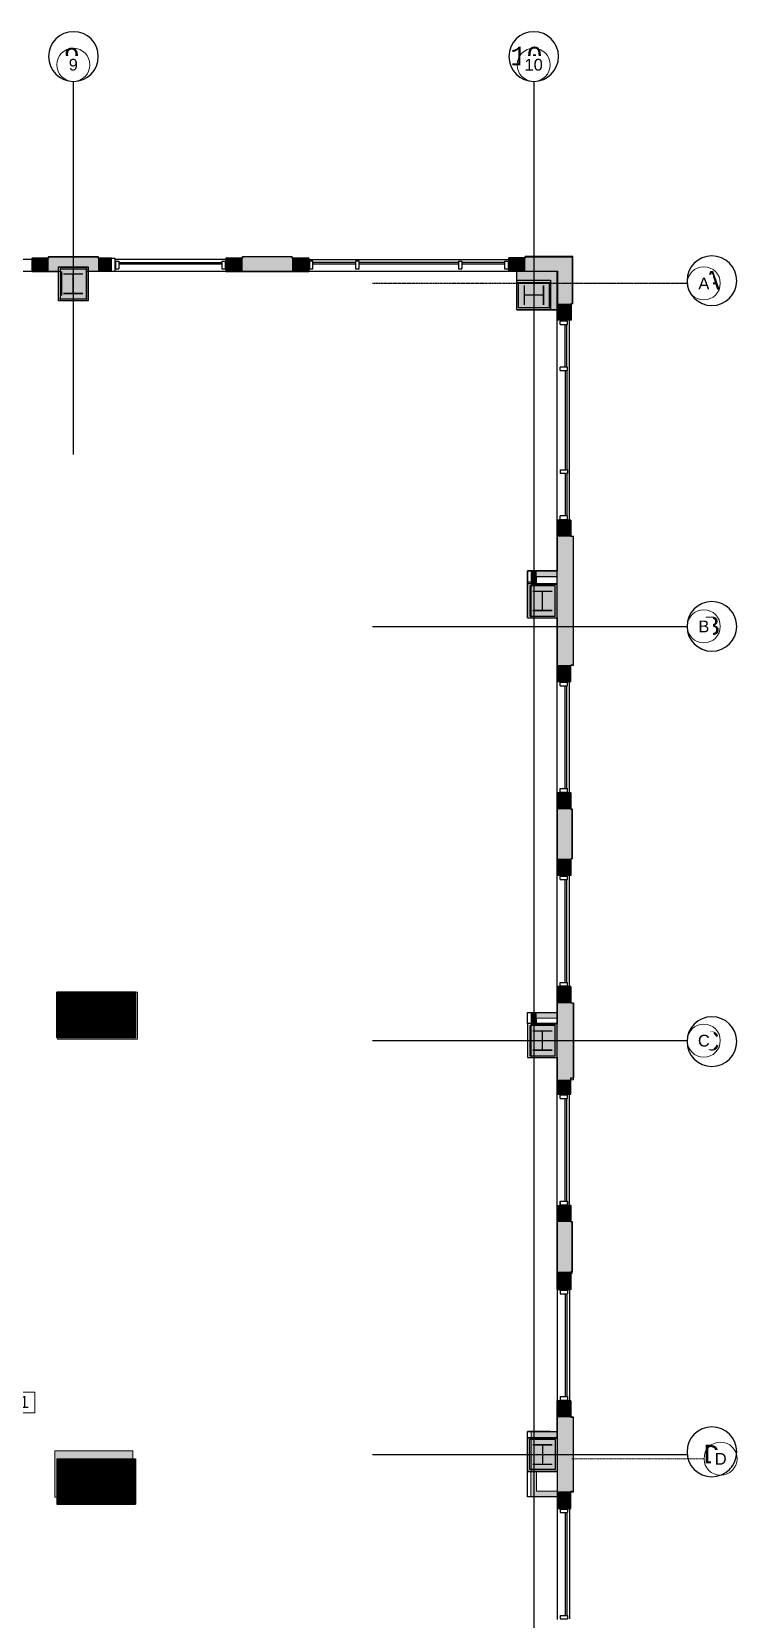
# Model space of a CAD drawing. Header units: inches. Extents: x 628 to 3903, y -279 to 13703.
# Drawn here: x 3392 to 3903, y 12553 to 13703 of the extents above; entities that cross this region are included whole.
import ezdxf

# ---------------------------------------------------------------- set-up
doc = ezdxf.new("R2010")
doc.units = ezdxf.units.IN
doc.header["$MEASUREMENT"] = 0
for name, pattern in [('L1$0$Plaza America BA02$0$CENTER2', [1.125, 0.75, -0.125, 0.125, -0.125]), ('L1$0$Plaza America BA02$0$DASHDOT', [1, 0.5, -0.25, 0, -0.25]), ('L1$0$SAG 02ATL Ste230PHII$0$CENTER2', [1.125, 0.75, -0.125, 0.125, -0.125]), ('X2$0$Grid Line 1_2_', [0.875, 0.5, -0.125, 0.125, -0.125])]:
    doc.linetypes.add(name, pattern=pattern)
for name, color, linetype in [('L1$0$A-Cols-Extr', 3, 'Continuous'), ('L1$0$A-Glaz', 92, 'Continuous'), ('L1$0$A-Wall-Extr', 7, 'Continuous'), ('L1$0$Plaza America BA02$0$14', 5, 'L1$0$Plaza America BA02$0$DASHDOT'), ('L1$0$Plaza America BA02$0$A-Column grid', 252, 'L1$0$Plaza America BA02$0$CENTER2'), ('L1$0$SAG 02ATL Ste230PHII$0$A-Column grid', 252, 'L1$0$SAG 02ATL Ste230PHII$0$CENTER2'), ('L1$0$SCOPE', 7, 'Continuous')]:
    doc.layers.add(name, color=color, linetype=linetype)
for name, color, linetype, lineweight in [('X2$0$A-ANNO-KEYN', 231, 'Continuous', 9), ('X2$0$A-WALL', 113, 'Continuous', 13), ('X2$0$A-WALL-PATT', 111, 'Continuous', 13), ('X2$0$I-WALL', 2, 'Continuous', 13), ('X2$0$Plaza America_Tower 1_2nd Floor -REVIT_dwg', 8, 'Continuous', 9), ('X2$0$S-COLS', 52, 'Continuous', 13), ('X2$0$S-GRID', 1, 'Continuous', 9), ('X2$0$S-GRID-IDEN', 1, 'Continuous', 9)]:
    doc.layers.add(name, color=color, linetype=linetype, lineweight=lineweight)
doc.styles.add('L1$0$Plaza America BA02$0$MONOTXT', font='MONOTXT', dxfattribs={"height": 0.2})
doc.styles.add('X2$0$Arial', font='arial.ttf', dxfattribs={"height": 8.851796})
doc.styles.add('X2$0$Swis721 Lt BT', font='swissl.ttf', dxfattribs={"height": 8.514638})
pattern_1 = [(45, (11424.988, 2490.9853), (-0.441941738, 0.441941738), [])]

# ---------------------------------------------------------------- blocks, each defined once
blk = doc.blocks.new('L1')
at = {"layer": 'L1$0$A-Wall-Extr'}
h = blk.add_hatch(dxfattribs=at)
h.set_pattern_fill('CLG_2X2', color=256, style=0)
h.set_pattern_definition([(0, (25500.562, 12104.423), (0, 24), []), (90, (25500.562, 12104.423), (-24, 1e-15), [])])
h.paths.add_polyline_path([(27892.3, 13312.4), (27880.2, 13312.4), (27880.2, 13308.4), (27892.3, 13308.4)])
h.paths.add_polyline_path([(27880.2, 13312.4), (27876.3, 13312.4), (27876.3, 13308.4), (27880.2, 13308.4)])
h.paths.add_polyline_path([(27876.3, 13312.4), (27873.3, 13312.4), (27873.3, 13302.9), (27874.8, 13302.9), (27874.8, 13308.4), (27876.3, 13308.4)])
h.paths.add_polyline_path([(27873.3, 13312.4), (27870.8, 13312.4), (27870.8, 13302.9), (27873.3, 13302.9)])
at = {"layer": 'L1$0$SCOPE', "linetype": 'Continuous'}
h = blk.add_hatch(dxfattribs=at)
h.set_pattern_fill('ANSI31', color=256, scale=5, style=0)
h.set_pattern_definition(pattern_1)
h.paths.add_polyline_path([(27529.7, 13007.1), (27586.7, 13007.1), (27586.7, 12974.1), (27529.7, 12974.1)])
h = blk.add_hatch(dxfattribs=at)
h.set_pattern_fill('ANSI31', color=256, scale=5, style=0)
h.set_pattern_definition(pattern_1)
h.paths.add_polyline_path([(27529.9, 12669.2), (27586.7, 12669.2), (27586.7, 12636.2), (27529.9, 12636.2)])
at = {"layer": 'L1$0$A-Cols-Extr'}
for p, q in [((27533.3, 13511.8), (27533.3, 13529.2)), ((27530.8, 13513.2), (27531, 13508.1)), ((27552.5, 13513.2), (27552.5, 13508.1)), ((27863, 13501.4), (27863, 13513.2))]:
    blk.add_line(p, q, dxfattribs=at)
for points in [[(27552.5, 13532.6), (27552.5, 13508.1), (27531, 13508.1), (27531, 13532.6)], [(27551, 13531.3), (27551, 13509.3), (27532.5, 13509.3), (27532.5, 13531.3)], [(27548.7, 13513.3), (27548.7, 13513.4), (27534.7, 13513.4), (27534.7, 13513.3)], [(27863, 13522.9), (27887.5, 13522.9), (27887.5, 13501.4), (27863, 13501.4)], [(27864.3, 13521.4), (27886.3, 13521.4), (27886.3, 13502.9), (27864.3, 13502.9)], [(27882.3, 13519.2), (27882.2, 13519.2), (27882.2, 13505.2), (27882.3, 13505.2)], [(27870.8, 13302.9), (27870.8, 13278.4), (27892.3, 13278.4), (27892.3, 13302.9)], [(27872.3, 13301.6), (27872.3, 13279.6), (27890.8, 13279.6), (27890.8, 13301.6)], [(27874.6, 13283.6), (27874.6, 13283.7), (27888.6, 13283.7), (27888.6, 13283.6)], [(27870.8, 12984.4), (27870.8, 12959.9), (27892.3, 12959.9), (27892.3, 12984.4)], [(27872.3, 12983.1), (27872.3, 12961.1), (27890.8, 12961.1), (27890.8, 12983.1)], [(27874.6, 12965.1), (27874.6, 12965.2), (27888.6, 12965.2), (27888.6, 12965.1)], [(27870.8, 12659.9), (27870.8, 12684.4), (27892.3, 12684.4), (27892.3, 12659.9)], [(27872.3, 12661.3), (27872.3, 12683.3), (27890.8, 12683.3), (27890.8, 12661.3)], [(27874.6, 12679.3), (27874.6, 12679.2), (27888.6, 12679.2), (27888.6, 12679.3)]]:
    blk.add_lwpolyline(points, close=True, dxfattribs=at)
for points in [[(27548.7, 13527.3), (27534.7, 13527.3)], [(27541.7, 13513.4), (27541.7, 13527.4)], [(27868.3, 13519.2), (27868.3, 13505.2)], [(27882.2, 13512.2), (27868.2, 13512.2)], [(27874.6, 13297.6), (27888.6, 13297.6)], [(27881.6, 13283.7), (27881.6, 13297.7)], [(27874.6, 12979.1), (27888.6, 12979.1)], [(27881.6, 12965.2), (27881.6, 12979.2)], [(27881.6, 12679.2), (27881.6, 12665.2)], [(27874.6, 12665.3), (27888.6, 12665.3)]]:
    blk.add_lwpolyline(points, dxfattribs=at)
at = {"layer": 'L1$0$A-Glaz'}
for p, q in [((27511.8, 13537.9), (27331.8, 13537.9)), ((27511.8, 13538.9), (27511.8, 13529.2)), ((27571.8, 13538.9), (27571.8, 13529.2)), ((27652.3, 13537.9), (27571.8, 13537.9)), ((27572.3, 13536.7), (27572.3, 13531.2)), ((27572.3, 13536.7), (27574.8, 13536.7)), ((27574.8, 13536.7), (27574.8, 13531.2)), ((27574.8, 13535.9), (27649.3, 13535.9)), ((27649.3, 13536.7), (27651.8, 13536.7)), ((27649.3, 13536.7), (27649.3, 13531.2)), ((27651.8, 13536.7), (27651.8, 13531.2)), ((27652.3, 13538.9), (27652.3, 13529.2)), ((27712.3, 13538.9), (27712.3, 13529.2)), ((27712.3, 13537.9), (27857.1, 13537.9)), ((27715.3, 13536.7), (27712.8, 13536.7)), ((27712.8, 13536.7), (27712.8, 13531.2)), ((27715.3, 13531.2), (27715.3, 13536.7)), ((27746.2, 13535.9), (27715.3, 13535.9)), ((27746.2, 13536.7), (27746.2, 13531.2)), ((27748.7, 13536.7), (27746.2, 13536.7)), ((27748.7, 13531.2), (27748.7, 13536.7)), ((27820.7, 13535.9), (27748.7, 13535.9)), ((27820.7, 13536.7), (27823.2, 13536.7)), ((27820.7, 13536.7), (27820.7, 13531.2)), ((27823.2, 13536.7), (27823.2, 13531.2)), ((27854.1, 13535.9), (27823.2, 13535.9)), ((27854.1, 13536.7), (27856.6, 13536.7)), ((27854.1, 13536.7), (27854.1, 13531.2)), ((27856.6, 13536.7), (27856.6, 13531.2)), ((27857.1, 13538.9), (27857.1, 13529.2)), ((27511.8, 13529.2), (27331.8, 13529.2)), ((27652.3, 13529.2), (27571.8, 13529.2)), ((27572.3, 13531.2), (27574.8, 13531.2)), ((27574.8, 13534.9), (27649.3, 13534.9)), ((27649.3, 13531.2), (27651.8, 13531.2)), ((27857.1, 13529.2), (27712.3, 13529.2)), ((27712.8, 13531.2), (27715.3, 13531.2)), ((27715.3, 13534.9), (27746.2, 13534.9)), ((27746.2, 13531.2), (27748.7, 13531.2)), ((27748.7, 13534.9), (27820.7, 13534.9)), ((27820.7, 13531.2), (27823.2, 13531.2)), ((27823.2, 13534.9), (27854.1, 13534.9)), ((27854.1, 13531.2), (27856.6, 13531.2)), ((27902.1, 13493.9), (27892.2, 13493.9)), ((27892.3, 13349.2), (27892.2, 13493.9)), ((27899.7, 13493.4), (27894.3, 13493.4)), ((27894.3, 13490.9), (27894.3, 13493.4)), ((27894.3, 13490.9), (27899.8, 13490.9)), ((27898.1, 13460), (27898.1, 13490.9)), ((27899.1, 13460), (27899.1, 13490.9)), ((27899.8, 13490.9), (27899.8, 13493.4)), ((27901.1, 13349.2), (27901.1, 13493.9)), ((27894.3, 13457.5), (27894.3, 13460)), ((27899.7, 13460), (27894.3, 13460)), ((27894.3, 13457.5), (27899.8, 13457.5)), ((27898.1, 13457.5), (27898.1, 13385.5)), ((27899.1, 13457.5), (27899.1, 13385.5)), ((27899.8, 13457.5), (27899.8, 13460)), ((27894.3, 13385.5), (27899.8, 13385.5)), ((27894.3, 13385.5), (27894.3, 13383)), ((27899.7, 13383), (27894.3, 13383)), ((27898.1, 13383), (27898.1, 13352.2)), ((27899.1, 13383), (27899.1, 13352.2)), ((27899.8, 13385.5), (27899.8, 13383)), ((27899.7, 13352.2), (27894.3, 13352.2)), ((27894.3, 13349.7), (27894.3, 13352.2)), ((27899.8, 13349.7), (27899.8, 13352.2)), ((27902.1, 13349.2), (27892.3, 13349.2)), ((27894.3, 13349.7), (27899.8, 13349.7)), ((27892.3, 13232.2), (27902.1, 13232.2)), ((27892.3, 13151.7), (27892.3, 13232.2)), ((27894.3, 13231.7), (27899.8, 13231.7)), ((27894.3, 13229.2), (27894.3, 13231.7)), ((27894.3, 13229.2), (27899.8, 13229.2)), ((27898.1, 13154.7), (27898.1, 13229.2)), ((27899.1, 13154.7), (27899.1, 13229.2)), ((27899.8, 13229.2), (27899.8, 13231.7)), ((27901.1, 13151.7), (27901.1, 13231.7)), ((27902, 13151.7), (27892.3, 13151.7)), ((27894.3, 13154.7), (27899.8, 13154.7)), ((27894.3, 13152.2), (27894.3, 13154.7)), ((27894.3, 13152.2), (27899.8, 13152.2)), ((27899.8, 13152.2), (27899.8, 13154.7)), ((27902, 13091.7), (27892.3, 13091.7)), ((27892.3, 13011.2), (27892.3, 13091.7)), ((27894.3, 13088.7), (27894.3, 13091.2)), ((27894.3, 13091.2), (27899.8, 13091.2)), ((27894.3, 13088.7), (27899.8, 13088.7)), ((27898.1, 13014.2), (27898.1, 13088.7)), ((27899.1, 13014.2), (27899.1, 13088.7)), ((27899.8, 13088.7), (27899.8, 13091.2)), ((27901.1, 13011.2), (27901.1, 13091.2)), ((27902.1, 13011.2), (27892.2, 13011.2)), ((27894.3, 13011.7), (27894.3, 13014.2)), ((27894.3, 13014.2), (27899.8, 13014.2)), ((27894.3, 13011.7), (27899.8, 13011.7)), ((27899.8, 13011.7), (27899.8, 13014.2)), ((27892.3, 12852.7), (27892.3, 12933.2)), ((27902.1, 12933.2), (27892.3, 12933.2)), ((27894.3, 12930.2), (27894.3, 12932.7)), ((27894.3, 12932.7), (27899.8, 12932.7)), ((27894.3, 12930.2), (27899.8, 12930.2)), ((27898.1, 12855.7), (27898.1, 12930.2)), ((27899.1, 12855.7), (27899.1, 12930.2)), ((27899.8, 12930.2), (27899.8, 12932.7)), ((27901.1, 12852.7), (27901.1, 12932.7)), ((27892.3, 12852.7), (27902.1, 12852.7)), ((27894.3, 12855.7), (27899.8, 12855.7)), ((27894.3, 12853.2), (27894.3, 12855.7)), ((27894.3, 12855.7), (27894.3, 12853.2)), ((27894.3, 12853.2), (27899.8, 12853.2)), ((27899.8, 12853.2), (27899.8, 12855.7)), ((27899.8, 12855.7), (27899.8, 12853.2)), ((27902.1, 12852.7), (27901.1, 12852.7)), ((27902.1, 12852.7), (27902.1, 12840.7)), ((27903.1, 12840.7), (27902.1, 12840.7)), ((27892.3, 12791.7), (27901.1, 12791.7)), ((27892.3, 12791.7), (27892.3, 12711.2)), ((27894.3, 12791.2), (27899.8, 12791.2)), ((27894.3, 12791.2), (27894.3, 12788.7)), ((27894.3, 12788.7), (27899.8, 12788.7)), ((27898.1, 12788.7), (27898.1, 12714.2)), ((27899.1, 12788.7), (27899.1, 12714.2)), ((27899.8, 12791.2), (27899.8, 12788.7)), ((27902.1, 12791.7), (27901.1, 12791.7)), ((27901.1, 12791.7), (27901.1, 12711.7)), ((27902.1, 12711.2), (27892.3, 12711.2)), ((27894.3, 12714.2), (27894.3, 12711.7)), ((27894.3, 12714.2), (27899.8, 12714.2)), ((27894.3, 12711.7), (27899.8, 12711.7)), ((27899.8, 12714.2), (27899.8, 12711.7)), ((27902.1, 12633.2), (27892.2, 12633.2)), ((27892.3, 12633.2), (27892.3, 12552.7)), ((27894.3, 12632.7), (27899.8, 12632.7)), ((27894.3, 12632.7), (27894.3, 12630.2)), ((27894.3, 12630.2), (27899.8, 12630.2)), ((27898.1, 12630.2), (27898.1, 12555.7)), ((27899.1, 12630.2), (27899.1, 12555.7)), ((27899.8, 12632.7), (27899.8, 12630.2)), ((27901.1, 12633.2), (27901.1, 12553.2)), ((27894.3, 12555.7), (27899.8, 12555.7)), ((27894.3, 12555.7), (27894.3, 12553.2)), ((27894.3, 12553.2), (27899.8, 12553.2)), ((27899.8, 12555.7), (27899.8, 12553.2))]:
    blk.add_line(p, q, dxfattribs=at)
at = {"layer": 'L1$0$A-Wall-Extr'}
for p, q in [((27511.8, 13538.9), (27523.8, 13538.9)), ((27523.8, 13539.9), (27523.8, 13538.9)), ((27523.8, 13539.9), (27559.8, 13539.9)), ((27559.8, 13538.9), (27559.8, 13539.9)), ((27559.8, 13538.9), (27571.8, 13538.9)), ((27652.3, 13538.9), (27664.3, 13538.9)), ((27664.3, 13538.9), (27664.3, 13539.9)), ((27700.3, 13539.9), (27664.3, 13539.9)), ((27700.3, 13539.9), (27700.3, 13538.9)), ((27700.3, 13538.9), (27712.3, 13538.9)), ((27869.1, 13538.9), (27857.1, 13538.9)), ((27869.1, 13539.9), (27903.1, 13539.9)), ((27869.1, 13539.9), (27869.1, 13538.9)), ((27903.1, 13539.9), (27903.1, 13505.9)), ((27903.1, 13539.9), (27903.1, 13539.9)), ((27511.8, 13529.2), (27531, 13529.2)), ((27571.8, 13529.2), (27552.5, 13529.2)), ((27712.3, 13529.2), (27652.3, 13529.2)), ((27690.8, 13529.2), (27690.8, 13529.2)), ((27892.3, 13529.2), (27857.1, 13529.2)), ((27892.3, 13493.9), (27892.3, 13529.2)), ((27903.1, 13505.9), (27902.1, 13505.9)), ((27902.1, 13505.9), (27902.1, 13493.9)), ((27903.1, 13505.9), (27902.1, 13505.9)), ((27892.3, 13232.2), (27892.3, 13349.2)), ((27902.1, 13349.2), (27902.1, 13337.2)), ((27904.1, 13337.2), (27902.1, 13337.2)), ((27904.1, 13244.2), (27904.1, 13337.2)), ((27870.8, 13278.4), (27870.8, 13312.4)), ((27870.8, 13312.4), (27892.3, 13312.4)), ((27870.8, 13278.4), (27870.8, 13312.4)), ((27870.8, 13312.4), (27892.3, 13312.4)), ((27874.8, 13302.9), (27874.8, 13308.4)), ((27874.8, 13308.4), (27892.3, 13308.4)), ((27874.8, 13302.9), (27874.8, 13308.4)), ((27874.8, 13308.4), (27892.3, 13308.4)), ((27904.1, 13244.2), (27902.1, 13244.2)), ((27902.1, 13244.2), (27902.1, 13244.2)), ((27902.1, 13232.2), (27902.1, 13244.2)), ((27892.3, 13151.7), (27892.3, 13091.7)), ((27902, 13151.7), (27902, 13139.7)), ((27903, 13139.7), (27902, 13139.7)), ((27903, 13103.7), (27903, 13139.7)), ((27903, 13103.7), (27902, 13103.7)), ((27902, 13103.7), (27902, 13091.7)), ((27892.3, 12933.2), (27892.3, 13011.2)), ((27902.1, 13011.2), (27902.1, 12999.2)), ((27904.1, 12999.2), (27902.1, 12999.2)), ((27904.1, 12999.2), (27904.1, 12945.2)), ((27870.8, 12992.4), (27892.3, 12992.4)), ((27902.1, 12945.2), (27904.1, 12945.2)), ((27902.1, 12933.2), (27902.1, 12945.2)), ((27892.3, 12791.7), (27892.3, 12852.7)), ((27892.3, 12852.7), (27892.3, 12791.7)), ((27903.1, 12803.7), (27903.1, 12840.7)), ((27902.1, 12803.7), (27903.1, 12803.7)), ((27902.1, 12791.7), (27902.1, 12803.7)), ((27892.3, 12684.4), (27892.3, 12711.2)), ((27892.3, 12711.2), (27892.3, 12633.2)), ((27902.1, 12711.2), (27902.1, 12699.2)), ((27902.1, 12699.2), (27904.1, 12699.2)), ((27904.1, 12645.2), (27904.1, 12699.2)), ((27870.8, 12641.7), (27870.8, 12688.9)), ((27887.3, 12688.9), (27870.8, 12688.9)), ((27902.1, 12645.2), (27904.1, 12645.2)), ((27902.1, 12633.2), (27902.1, 12645.2)), ((27904.1, 12645.2), (27904.1, 12645.2))]:
    blk.add_line(p, q, dxfattribs=at)
at = {"layer": 'L1$0$A-Wall-Extr', "linetype": 'Continuous'}
for q in [(27863, 13529.2), (27892.3, 13501.4)]:
    blk.add_line((27863, 13501.4), q, dxfattribs=at)
at = {"layer": 'L1$0$A-Wall-Extr', "linetype": 'Continuous', "flags": 128}
for points in [[(27511.8, 13538.9), (27523.8, 13538.9), (27523.8, 13539.9), (27559.8, 13539.9), (27559.8, 13538.9), (27571.8, 13538.9), (27571.8, 13529.2), (27552.5, 13529.2), (27552.5, 13508.1), (27531, 13508.1), (27531, 13529.2), (27511.8, 13529.2)], [(27857.1, 13529.2), (27857.1, 13538.9), (27869.1, 13538.9), (27869.1, 13539.9), (27903.1, 13539.9), (27903.1, 13505.9), (27902.1, 13505.9), (27902.1, 13493.9), (27892.2, 13493.9), (27892.3, 13501.4), (27863, 13501.4), (27863, 13529.2)], [(27902.1, 13349.2), (27892.3, 13349.2), (27892.3, 13312.4), (27870.8, 13312.4), (27870.8, 13278.4), (27892.3, 13278.4), (27892.3, 13232.2), (27902.1, 13232.2), (27902.1, 13244.2), (27904.1, 13244.2), (27904.1, 13337.2), (27902.1, 13337.2)], [(27902, 13151.7), (27902, 13139.7), (27903, 13139.7), (27903, 13103.7), (27902, 13103.7), (27902, 13091.7), (27892.3, 13091.7), (27892.3, 13151.7)], [(27902.1, 13011.2), (27892.3, 13011.2), (27892.3, 12984.4), (27870.8, 12984.4), (27870.8, 12959.9), (27892.3, 12959.9), (27892.3, 12933.2), (27902.1, 12933.2), (27902.1, 12945.2), (27904.1, 12945.2), (27904.1, 12999.2), (27902.1, 12999.2)], [(27902.1, 12852.7), (27902.1, 12840.7), (27903.1, 12840.7), (27903.1, 12804.7), (27902.1, 12804.7), (27902.1, 12792.7), (27892.3, 12792.7), (27892.3, 12852.7)], [(27902.1, 12711.2), (27892.3, 12711.2), (27892.3, 12684.4), (27870.8, 12684.4), (27870.8, 12659.9), (27892.3, 12659.9), (27892.2, 12633.2), (27902.1, 12633.2), (27902.1, 12645.2), (27904.1, 12645.2), (27904.1, 12699.2), (27902.1, 12699.2)]]:
    blk.add_lwpolyline(points, close=True, dxfattribs=at)
blk.add_lwpolyline([(27652.3, 13538.9), (27652.3, 13529.2), (27712.3, 13529.2), (27712.3, 13538.9), (27700.3, 13538.9), (27700.3, 13539.9), (27664.3, 13539.9), (27664.3, 13538.9), (27652.3, 13538.9)], dxfattribs=at)
at = {"layer": 'L1$0$A-Wall-Extr'}
blk.add_lwpolyline([(27870.8, 12992.4), (27892.3, 12992.4), (27892.3, 12984.4), (27870.8, 12984.4)], close=True, dxfattribs=at)
for points in [[(27892.3, 12984.4), (27870.8, 12984.4), (27870.8, 12992.4), (27892.3, 12992.4)], [(27892.3, 12684.4), (27870.8, 12684.4), (27870.8, 12688.9), (27892.3, 12688.9)], [(27870.8, 12688.9), (27892.3, 12688.9)], [(27892.3, 12684.4), (27870.8, 12684.4)], [(27870.8, 12659.9), (27892.3, 12659.9), (27892.3, 12641.7), (27870.8, 12641.7)]]:
    blk.add_lwpolyline(points, dxfattribs=at)
at = {"layer": 'L1$0$Plaza America BA02$0$14', "linetype": 'Continuous'}
for centre in [(27541.8, 13685), (27875.2, 13685), (28004.3, 13522.6), (28004.3, 13272.2), (28004.3, 12971.4), (28004.3, 12674.2)]:
    blk.add_ellipse(centre, major_axis=(18, 0), ratio=0.99964, start_param=0, end_param=6.283175, dxfattribs=at)
at = {"layer": 'L1$0$Plaza America BA02$0$A-Column grid'}
for p, q in [((27541.7, 13667), (27541.7, 13396.7)), ((27875.2, 13667), (27875.2, 12053.8)), ((27758.5, 13520.7), (27986.4, 13520.7)), ((27758.5, 13272.2), (27986.4, 13272.2)), ((27758.5, 12972.2), (27986.4, 12972.2)), ((27758.5, 12672.2), (27981.9, 12672.2))]:
    blk.add_line(p, q, dxfattribs=at)
at = {"layer": 'L1$0$SAG 02ATL Ste230PHII$0$A-Column grid', "linetype": 'Continuous'}
for p, q in [((27541.7, 13667), (27541.7, 13396.7)), ((27875.2, 13667), (27875.2, 12053.8)), ((27758.5, 13272.2), (27986.4, 13272.2)), ((27758.5, 12972.2), (27986.4, 12972.2)), ((27758.5, 12672.2), (27986.4, 12672.2))]:
    blk.add_line(p, q, dxfattribs=at)
at = {"layer": 'L1$0$SCOPE'}
for p, q in [((27586.7, 13007.1), (27529.7, 13007.1)), ((27529.7, 13007.1), (27529.7, 12974.1)), ((27586.7, 13007.1), (27586.7, 12974.1)), ((27583.2, 13003.6), (27533.2, 13003.6)), ((27533.2, 13003.6), (27533.2, 12977.6)), ((27535.5, 12997.3), (27547.9, 12997.3)), ((27541.7, 12997.3), (27541.7, 12983.9)), ((27583.2, 12977.6), (27583.2, 13003.6)), ((27535.5, 12983.9), (27547.9, 12983.9)), ((27586.7, 12974.1), (27529.7, 12974.1)), ((27533.2, 12977.6), (27583.2, 12977.6)), ((27529.9, 12669.2), (27529.7, 12636.2)), ((27529.7, 12669.2), (27586.7, 12669.2)), ((27533.4, 12665.7), (27533.4, 12639.7)), ((27583.2, 12665.7), (27533.4, 12665.7)), ((27583.2, 12665.7), (27583.2, 12639.7)), ((27586.7, 12669.2), (27586.7, 12636.2)), ((27535.5, 12659.3), (27547.9, 12659.3)), ((27541.7, 12659.3), (27541.7, 12645.9)), ((27533.4, 12639.7), (27583.2, 12639.7)), ((27535.5, 12645.9), (27547.9, 12645.9)), ((27529.7, 12636.2), (27586.7, 12636.2))]:
    blk.add_line(p, q, dxfattribs=at)
at = {"layer": 'L1$0$SCOPE', "linetype": 'Continuous'}
for points in [[(27529.7, 13007.1), (27586.7, 13007.1), (27586.7, 12974.1), (27529.7, 12974.1)], [(27529.9, 12669.2), (27586.7, 12669.2), (27586.7, 12636.2), (27529.9, 12636.2)]]:
    blk.add_lwpolyline(points, close=True, dxfattribs=at)
at = {"layer": 'L1$0$Plaza America BA02$0$14', "linetype": 'Continuous', "style": 'L1$0$Plaza America BA02$0$MONOTXT', "width": 1.000361}
for s, height, p in [('9', 13.5, (27534.8, 13677.8)), ('10', 13.49, (27858.3, 13678.6)), ('A', 13.5, (27998.3, 13516.2)), ('B', 13.5, (27998.3, 13265.8)), ('C', 13.5, (27998.3, 12965)), ('D', 13.5, (27998.3, 12665.8))]:
    blk.add_text(s, height=height, dxfattribs=at).set_placement(p)
blk = doc.blocks.new('X2$0$Concrete-Rectangular-Column - 56_5 X 33_5-5106458-FIRST FLOOR DEMOLITION')
at = {"layer": 'X2$0$S-COLS', "lineweight": 9}
blk.add_hatch(color=7, dxfattribs=at).paths.add_polyline_path([(28.2, -16.7), (28.2, 16.8), (-28.2, 16.8), (-28.2, -16.7)], flags=0)
at = {"layer": 'X2$0$S-COLS', "color": 8, "lineweight": 20}
for p, q in [((28.2, 16.8), (-28.2, 16.8)), ((-28.2, 16.8), (-28.2, -16.7)), ((28.2, -16.7), (28.2, 16.8)), ((-28.2, -16.7), (28.2, -16.7))]:
    blk.add_line(p, q, dxfattribs=at)
blk = doc.blocks.new('X2$0$Concrete-Rectangular-Column - 58_ X 34_-5105982-FIRST FLOOR DEMOLITION')
at = {"layer": 'X2$0$S-COLS', "lineweight": 9}
blk.add_hatch(color=7, dxfattribs=at).paths.add_polyline_path([(-17, -29), (17, -29), (17, 29), (-17, 29)], flags=0)
at = {"layer": 'X2$0$S-COLS', "color": 8, "lineweight": 20}
for p, q in [((17, 29), (-17, 29)), ((-17, 29), (-17, -29)), ((17, -29), (17, 29)), ((-17, -29), (17, -29))]:
    blk.add_line(p, q, dxfattribs=at)
blk = doc.blocks.new('X2$0$Concrete-Rectangular-Column - 19 X 24-5195709-FIRST FLOOR DEMOLITION')
at = {"layer": 'X2$0$S-COLS', "lineweight": 9}
blk.add_hatch(color=7, dxfattribs=at).paths.add_polyline_path([(9.5, -12), (9.5, 12), (-9.5, 12), (-9.5, -12)], flags=0)
at = {"layer": 'X2$0$S-COLS', "color": 8, "lineweight": 20}
for p, q in [((9.5, 12), (-9.5, 12)), ((-9.5, 12), (-9.5, -12)), ((9.5, -12), (9.5, 12)), ((-9.5, -12), (9.5, -12))]:
    blk.add_line(p, q, dxfattribs=at)
blk = doc.blocks.new('X2$0$Grid - Grid Head - Circle-50561-FIRST FLOOR DEMOLITION')
at = {"layer": 'X2$0$S-GRID-IDEN'}
blk.add_circle((0, 0), 0.125, dxfattribs=at)
blk = doc.blocks.new('X2$0$Keynote Tag - Keynote Number - Boxed-135510-FIRST FLOOR DEMOLITION')
at = {"layer": 'X2$0$A-ANNO-KEYN'}
for p, q in [((-0.125, -0.079), (-0.125, 0.078)), ((-0.125, 0.078), (0.125, 0.078)), ((0.125, 0.078), (0.125, -0.079)), ((-0.125, -0.079), (0.125, -0.079))]:
    blk.add_line(p, q, dxfattribs=at)
blk = doc.blocks.new('X2')
at = {"layer": 'X2$0$A-WALL-PATT', "lineweight": 9}
for points in [[(27523.8, 13529.2), (27523.8, 13539.2), (27511.8, 13539.2), (27511.8, 13529.2)], [(27532.5, 13529.2), (27532.5, 13532.1), (27551.5, 13532.1), (27551.5, 13529.2), (27559.6, 13529.2), (27559.6, 13540.2), (27523.8, 13540.2), (27523.8, 13529.2)], [(27559.6, 13529.2), (27569.4, 13529.2), (27569.4, 13539.2), (27559.6, 13539.2)], [(27664.3, 13529.2), (27664.3, 13539.2), (27652.3, 13539.2), (27652.3, 13529.2)], [(27664.3, 13529.2), (27700.1, 13529.2), (27700.1, 13540.2), (27664.3, 13540.2), (27664.3, 13539.2)], [(27712.3, 13529.2), (27712.3, 13539.2), (27700.1, 13539.2), (27700.1, 13529.2)], [(27869.1, 13529.4), (27869.1, 13539.4), (27857.1, 13539.4), (27857.1, 13529.4), (27863.1, 13529.4)], [(27892.6, 13529.4), (27903.6, 13529.4), (27903.6, 13540.4), (27869.1, 13540.4), (27869.1, 13529.4), (27892.1, 13529.4)], [(27887.3, 13521.2), (27892.3, 13521.2), (27892.3, 13529.2), (27863.1, 13529.2), (27863.1, 13521.2), (27887.1, 13521.2)], [(27903.6, 13505.9), (27903.6, 13529.4), (27892.6, 13529.4), (27892.6, 13505.9), (27902.6, 13505.9)], [(27892.3, 13501.8), (27892.3, 13521.2), (27887.3, 13521.2), (27887.3, 13501.8), (27892.1, 13501.8)], [(27902.6, 13493.9), (27902.6, 13505.9), (27892.6, 13505.9), (27892.6, 13493.9), (27902.1, 13493.9)], [(27892.6, 13337.2), (27902.1, 13337.2), (27902.1, 13349.2), (27892.1, 13349.2), (27892.1, 13337.2)], [(27892.1, 13244.2), (27904.1, 13244.2), (27904.1, 13337.2), (27892.1, 13337.2), (27892.1, 13308.4)], [(27877.3, 13302.9), (27877.3, 13312.4), (27873.3, 13312.4), (27873.3, 13302.9)], [(27892.1, 13308.4), (27892.1, 13312.4), (27877.3, 13312.4), (27877.3, 13308.4), (27887.1, 13308.4)], [(27892.3, 13232.2), (27902.1, 13232.2), (27902.1, 13244.2), (27892.1, 13244.2), (27892.1, 13232.2)], [(27902.1, 13139.7), (27902.3, 13139.7), (27902.3, 13151.7), (27892.3, 13151.7), (27892.3, 13139.7)], [(27903.3, 13103.8), (27903.3, 13139.7), (27892.3, 13139.7), (27892.3, 13103.8), (27902.3, 13103.8)], [(27892.3, 13091.7), (27902.3, 13091.7), (27902.3, 13103.8), (27892.3, 13103.8)], [(27892.1, 12999.2), (27902.1, 12999.2), (27902.1, 13011.2), (27892.1, 13011.2)], [(27892.3, 12943.7), (27904.1, 12943.7), (27904.1, 12999.2), (27892.1, 12999.2), (27892.1, 12983.9), (27892.3, 12983.9), (27892.3, 12959.9), (27892.1, 12959.9), (27892.1, 12943.7)], [(27877.3, 12983.9), (27877.3, 12992.4), (27873.3, 12992.4), (27873.3, 12983.9)], [(27877.3, 12988.4), (27892.1, 12988.4), (27892.1, 12992.4), (27877.3, 12992.4)], [(27892.1, 12933.2), (27902.1, 12933.2), (27902.1, 12943.7), (27892.1, 12943.7)], [(27892.3, 12840.7), (27902.3, 12840.7), (27902.3, 12852.7), (27892.3, 12852.7), (27892.3, 12841.4)], [(27903.3, 12804.8), (27903.3, 12840.7), (27892.3, 12840.7), (27892.3, 12804.8), (27902.3, 12804.8)], [(27892.3, 12791.8), (27902.3, 12791.8), (27902.3, 12804.8), (27892.3, 12804.8)], [(27892.1, 12699.2), (27902.1, 12699.2), (27902.1, 12711.2), (27892.1, 12711.2)], [(27892.1, 12645.7), (27904.1, 12645.7), (27904.1, 12699.2), (27892.1, 12699.2), (27892.1, 12683.9), (27892.3, 12683), (27892.3, 12659.9), (27892.1, 12659.9)], [(27873.3, 12683.9), (27892.1, 12683.9), (27892.1, 12688.9), (27873.3, 12688.9)], [(27873.2, 12641.7), (27877.2, 12641.7), (27877.2, 12659.9), (27873.2, 12659.9), (27873.2, 12645.7)], [(27877.2, 12641.7), (27892.1, 12641.7), (27892.1, 12645.7), (27877.2, 12645.7)], [(27902.1, 12633.2), (27902.1, 12645.7), (27892.1, 12645.7), (27892.1, 12633.2), (27892.3, 12633.2)]]:
    blk.add_hatch(color=7, dxfattribs=at).paths.add_polyline_path(points, flags=0)
at = {"layer": 'X2$0$S-COLS', "lineweight": 5}
for points in [[(27892.1, 13278.4), (27892.1, 13302.4), (27873.3, 13302.4), (27873.3, 13278.4)], [(27892.1, 12959.9), (27892.3, 12959.9), (27892.3, 12983.9), (27873.3, 12983.9), (27873.3, 12959.9)], [(27892.1, 12659.9), (27892.3, 12659.9), (27892.3, 12683), (27892.1, 12683.9), (27873.3, 12683.9), (27873.3, 12659.9)]]:
    blk.add_hatch(color=250, dxfattribs=at).paths.add_polyline_path(points, flags=0)
at = {"layer": 'X2$0$A-WALL', "color": 8, "lineweight": 20}
for p, q in [((27523.8, 13539.2), (27511.8, 13539.2)), ((27511.8, 13539.2), (27511.8, 13529.2)), ((27559.6, 13540.2), (27523.8, 13540.2)), ((27523.8, 13540.2), (27523.8, 13539.2)), ((27559.6, 13539.2), (27559.6, 13540.2)), ((27569.4, 13539.2), (27559.6, 13539.2)), ((27569.4, 13529.2), (27569.4, 13539.2)), ((27664.3, 13539.2), (27652.3, 13539.2)), ((27652.3, 13539.2), (27652.3, 13529.2)), ((27700.1, 13540.2), (27664.3, 13540.2)), ((27664.3, 13540.2), (27664.3, 13539.2)), ((27700.1, 13539.2), (27700.1, 13540.2)), ((27712.3, 13539.2), (27700.1, 13539.2)), ((27712.3, 13529.2), (27712.3, 13539.2)), ((27869.1, 13539.4), (27857.1, 13539.4)), ((27857.1, 13539.4), (27857.1, 13529.4)), ((27903.6, 13540.4), (27869.1, 13540.4)), ((27869.1, 13540.4), (27869.1, 13539.4)), ((27903.6, 13505.9), (27903.6, 13540.4)), ((27511.8, 13529.2), (27532.5, 13529.2)), ((27551.5, 13529.2), (27569.4, 13529.2)), ((27652.3, 13529.2), (27712.3, 13529.2)), ((27857.1, 13529.4), (27892.6, 13529.4)), ((27892.3, 13529.2), (27863.1, 13529.2)), ((27863.1, 13529.2), (27863.1, 13521.2)), ((27892.3, 13521.2), (27892.3, 13529.2)), ((27892.6, 13529.4), (27892.6, 13493.9)), ((27863.1, 13521.2), (27887.3, 13521.2)), ((27902.6, 13505.9), (27903.6, 13505.9)), ((27902.6, 13493.9), (27902.6, 13505.9)), ((27892.6, 13493.9), (27902.6, 13493.9)), ((27902.1, 13349.2), (27892.1, 13349.2)), ((27892.1, 13349.2), (27892.1, 13312.4)), ((27902.1, 13337.2), (27902.1, 13349.2)), ((27904.1, 13337.2), (27902.1, 13337.2)), ((27904.1, 13244.2), (27904.1, 13337.2)), ((27892.1, 13312.4), (27873.3, 13312.4)), ((27873.3, 13312.4), (27873.3, 13302.9)), ((27877.3, 13308.4), (27892.1, 13308.4)), ((27877.3, 13302.9), (27877.3, 13308.4)), ((27892.1, 13308.4), (27892.1, 13232.2)), ((27873.3, 13302.9), (27877.3, 13302.9)), ((27902.1, 13232.2), (27902.1, 13244.2)), ((27902.1, 13244.2), (27904.1, 13244.2)), ((27892.1, 13232.2), (27902.1, 13232.2)), ((27892.3, 13151.7), (27892.3, 13091.7)), ((27902.3, 13151.7), (27892.3, 13151.7)), ((27902.3, 13139.7), (27902.3, 13151.7)), ((27903.3, 13139.7), (27902.3, 13139.7)), ((27903.3, 13103.8), (27903.3, 13139.7)), ((27902.3, 13103.8), (27903.3, 13103.8)), ((27902.3, 13091.7), (27902.3, 13103.8)), ((27892.3, 13091.7), (27902.3, 13091.7)), ((27902.1, 13011.2), (27892.1, 13011.2)), ((27892.1, 13011.2), (27892.1, 12992.4)), ((27902.1, 12999.2), (27902.1, 13011.2)), ((27904.1, 12999.2), (27902.1, 12999.2)), ((27904.1, 12943.7), (27904.1, 12999.2)), ((27892.1, 12992.4), (27873.3, 12992.4)), ((27873.3, 12992.4), (27873.3, 12983.9)), ((27873.3, 12983.9), (27877.3, 12983.9)), ((27877.3, 12988.4), (27892.1, 12988.4)), ((27877.3, 12983.9), (27877.3, 12988.4)), ((27892.1, 12988.4), (27892.1, 12933.2)), ((27902.1, 12943.7), (27904.1, 12943.7)), ((27902.1, 12933.2), (27902.1, 12943.7)), ((27892.1, 12933.2), (27902.1, 12933.2)), ((27892.3, 12852.7), (27892.3, 12791.8)), ((27902.3, 12852.7), (27892.3, 12852.7)), ((27902.3, 12840.7), (27902.3, 12852.7)), ((27903.3, 12840.7), (27902.3, 12840.7)), ((27903.3, 12804.8), (27903.3, 12840.7)), ((27902.3, 12804.8), (27903.3, 12804.8)), ((27902.3, 12791.8), (27902.3, 12804.8)), ((27892.3, 12791.8), (27902.3, 12791.8)), ((27902.1, 12711.2), (27892.1, 12711.2)), ((27892.1, 12711.2), (27892.1, 12688.9)), ((27902.1, 12699.2), (27902.1, 12711.2)), ((27904.1, 12699.2), (27902.1, 12699.2)), ((27904.1, 12645.7), (27904.1, 12699.2)), ((27892.1, 12683.9), (27892.1, 12645.7)), ((27873.2, 12659.9), (27873.2, 12641.7)), ((27877.2, 12659.9), (27873.2, 12659.9)), ((27877.2, 12645.7), (27877.2, 12659.9)), ((27873.2, 12641.7), (27892.1, 12641.7)), ((27892.1, 12645.7), (27877.2, 12645.7)), ((27892.1, 12641.7), (27892.1, 12633.2)), ((27902.1, 12645.7), (27904.1, 12645.7)), ((27902.1, 12633.2), (27902.1, 12645.7)), ((27892.1, 12633.2), (27902.1, 12633.2))]:
    blk.add_line(p, q, dxfattribs=at)
at = {"layer": 'X2$0$I-WALL', "color": 8, "lineweight": 20}
for p, q in [((27887.3, 13521.2), (27887.3, 13501.8)), ((27892.3, 13501.8), (27892.3, 13521.2)), ((27887.3, 13501.8), (27892.3, 13501.8)), ((27892.1, 12688.9), (27873.3, 12688.9)), ((27873.3, 12688.9), (27873.3, 12683.9)), ((27873.3, 12683.9), (27892.1, 12683.9))]:
    blk.add_line(p, q, dxfattribs=at)
at = {"layer": 'X2$0$S-COLS', "color": 8, "lineweight": 20}
for p, q in [((27892.3, 13302.4), (27873.3, 13302.4)), ((27873.3, 13302.4), (27873.3, 13278.4)), ((27892.3, 13278.4), (27892.3, 13302.4)), ((27873.3, 13278.4), (27892.3, 13278.4)), ((27892.3, 12983.9), (27873.3, 12983.9)), ((27873.3, 12983.9), (27873.3, 12959.9)), ((27892.3, 12959.9), (27892.3, 12983.9)), ((27873.3, 12959.9), (27892.3, 12959.9)), ((27892.3, 12683.9), (27873.3, 12683.9)), ((27873.3, 12683.9), (27873.3, 12659.9)), ((27892.3, 12659.9), (27892.3, 12683.9)), ((27873.3, 12659.9), (27892.3, 12659.9))]:
    blk.add_line(p, q, dxfattribs=at)
at = {"layer": 'X2$0$A-ANNO-KEYN', "xscale": 95.99999999999994, "yscale": 95.99999999999994, "zscale": 95.99999999999994}
blk.add_blockref('X2$0$Keynote Tag - Keynote Number - Boxed-135510-FIRST FLOOR DEMOLITION', (27501.8, 12710), dxfattribs=at)
at = {"layer": 'X2$0$Plaza America_Tower 1_2nd Floor -REVIT_dwg'}
blk.add_blockref('L1', (0, 0), dxfattribs=at)
at = {"layer": 'X2$0$S-COLS', "lineweight": 9}
for name, p in [('X2$0$Concrete-Rectangular-Column - 19 X 24-5195709-FIRST FLOOR DEMOLITION', (27542, 13520.1)), ('X2$0$Concrete-Rectangular-Column - 56_5 X 33_5-5106458-FIRST FLOOR DEMOLITION', (27556.6, 12658.1))]:
    blk.add_blockref(name, p, dxfattribs=at)
for name, p, rotation in [('X2$0$Concrete-Rectangular-Column - 19 X 24-5195709-FIRST FLOOR DEMOLITION', (27875.1, 13511.3), 270), ('X2$0$Concrete-Rectangular-Column - 58_ X 34_-5105982-FIRST FLOOR DEMOLITION', (27559.3, 12990.1), 89.99999999999999)]:
    blk.add_blockref(name, p, dxfattribs=dict(at, rotation=rotation))
at = {"layer": 'X2$0$S-GRID-IDEN', "xscale": 95.99999999999994, "yscale": 95.99999999999994, "zscale": 95.99999999999994}
for p, rotation in [((27541.7, 13679), 180), ((27875.2, 13679), 180), ((27998.4, 13520.7), 89.99999999999982), ((27998.4, 13272.2), 89.99999999999982), ((27998.4, 12972.1), 89.99999999999982), ((28010.6, 12669.2), 89.99999999999982)]:
    blk.add_blockref('X2$0$Grid - Grid Head - Circle-50561-FIRST FLOOR DEMOLITION', p, dxfattribs=dict(at, rotation=rotation))
at = {"layer": 'X2$0$A-ANNO-KEYN', "insert": (27501.8, 12714.7), "char_height": 8.85, "width": 18.792, "attachment_point": 2, "line_spacing_factor": 0.938532, "style": 'X2$0$Arial', "bg_fill": 3, "box_fill_scale": 1.25, "bg_fill_color": 0, "bg_fill_transparency": 0}
blk.add_mtext('D1', dxfattribs=at)
at = {"layer": 'X2$0$S-GRID-IDEN', "char_height": 8.51, "attachment_point": 2, "line_spacing_factor": 1.00667, "style": 'X2$0$Swis721 Lt BT', "bg_fill": 3, "box_fill_scale": 1.25, "bg_fill_color": 0, "bg_fill_transparency": 0}
for s, insert, width in [('9', (27541.7, 13683.3), 7.56), ('10', (27875.2, 13683.3), 15.12), ('A', (27998.5, 13524.9), 8.748), ('B', (27998.5, 13276.4), 9.072), ('C', (27998.5, 12976.3), 9.936), ('D', (28010.7, 12673.4), 9.936)]:
    blk.add_mtext(s, dxfattribs=dict(at, insert=insert, width=width))
at = {"layer": 'X2$0$S-GRID', "linetype": 'X2$0$Grid Line 1_2_'}
for p, q in [((27541.7, 13667), (27541.7, 13571)), ((27875.2, 13667), (27875.2, 13571)), ((27986.4, 13520.7), (27890.4, 13520.7)), ((27986.4, 13272.2), (27890.4, 13272.2)), ((27986.4, 12972.1), (27890.4, 12972.1)), ((27998.6, 12669.2), (27902.6, 12669.2))]:
    blk.add_line(p, q, dxfattribs=at)

msp = doc.modelspace()

# ---------------------------------------------------------------- block references
at = {"color": 250, "lineweight": 5}
msp.add_blockref('X2', (-24119.5, 0), dxfattribs=at)

doc.saveas('drawing.dxf')
